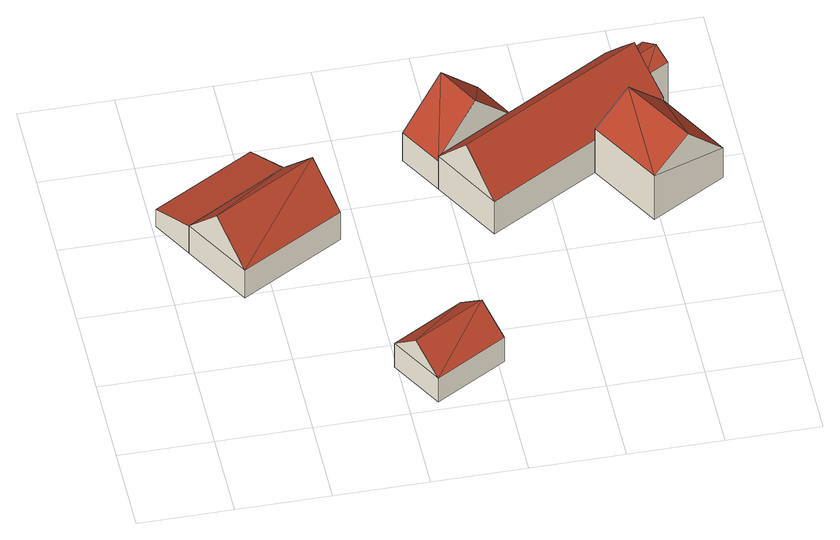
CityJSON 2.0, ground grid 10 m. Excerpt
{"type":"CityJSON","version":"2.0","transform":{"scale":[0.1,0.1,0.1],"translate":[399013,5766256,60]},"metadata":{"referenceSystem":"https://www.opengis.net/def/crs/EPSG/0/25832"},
"CityObjects":{
"building1":{"type":"Building","attributes":{"Gemeindeschluessel":"05566004","Geometrietyp2DReferenz":"3000","function":"51009_1610","roofType":"2100","measuredHeight":3.82},"geometry":[{"type":"Solid","lod":"2","boundaries":[[[[0,1,2,3]],[[4,5,1,0]],[[6,7,5,4]],[[3,2,7,6]],[[4,0,3,6]],[[1,5,7,2]]]],"semantics":{"surfaces":[{"type":"WallSurface"},{"type":"RoofSurface"},{"type":"GroundSurface"}],"values":[[0,0,0,0,1,2]]}}]},
"building2":{"type":"Building","attributes":{"Gemeindeschluessel":"05566004","Geometrietyp2DReferenz":"3000","function":"31001_2700","roofType":"3100","measuredHeight":8.24},"geometry":[{"type":"Solid","lod":"2","boundaries":[[[[6,7,2,3]],[[8,9,7,6]],[[10,11,9,8]],[[3,2,11,10]],[[6,12,8]],[[10,13,3]],[[13,12,6]],[[6,3,13]],[[10,8,12]],[[12,13,10]],[[7,9,11,2]]]],"semantics":{"surfaces":[{"type":"WallSurface"},{"type":"RoofSurface"},{"type":"GroundSurface"}],"values":[[0,0,0,0,0,0,1,1,1,1,2]]}}]},
"building3":{"type":"Building","attributes":{"Gemeindeschluessel":"05566004","Geometrietyp2DReferenz":"3000","function":"31001_2460","roofType":"3100","measuredHeight":6.11},"geometry":[{"type":"Solid","lod":"2","boundaries":[[[[14,15,16,17]],[[18,19,15,14]],[[20,21,19,18]],[[17,16,21,20]],[[14,22,18]],[[20,23,17]],[[23,22,14]],[[14,17,23]],[[20,18,22]],[[22,23,20]],[[15,19,21,16]]]],"semantics":{"surfaces":[{"type":"WallSurface"},{"type":"RoofSurface"},{"type":"GroundSurface"}],"values":[[0,0,0,0,0,0,1,1,1,1,2]]}}]},
"building4":{"type":"Building","attributes":{"Gemeindeschluessel":"05566004","Geometrietyp2DReferenz":"3000","function":"31001_1100"},"address":[{"country":"Germany","locality":"Altenberge","thoroughfareNumber":"112","thoroughfareName":"Hansell"}],"children":["building4-1","building4-2","building4-3","building4-4"]},
"building4-1":{"type":"BuildingPart","attributes":{"roofType":"3100","measuredHeight":9.05},"parents":["building4"],"geometry":[{"type":"Solid","lod":"2","boundaries":[[[[24,25,26,27]],[[28,29,25,24]],[[30,31,29,28]],[[24,32,28]],[[27,33,34,32]],[[32,24,27]],[[34,35,30,28]],[[28,32,34]],[[25,29,31,26]],[[31,30,27,26]],[[34,33,35]],[[35,33,27,30]]]],"semantics":{"surfaces":[{"type":"WallSurface"},{"type":"RoofSurface"},{"type":"GroundSurface"},{"type":"ClosureSurface"}],"values":[[0,0,0,0,1,1,1,1,2,3,0,3]]}}]},
"building4-2":{"type":"BuildingPart","attributes":{"roofType":"3100","measuredHeight":6.91},"parents":["building4"],"geometry":[{"type":"Solid","lod":"2","boundaries":[[[[36,37,38,39,40]],[[41,42,37,36]],[[43,44,45,42,41]],[[36,46,41]],[[47,46,36]],[[36,40,47]],[[43,41,46]],[[46,47,43]],[[37,42,45,38]],[[38,45,44,39]],[[44,43,40,39]],[[43,47,40]]]],"semantics":{"surfaces":[{"type":"WallSurface"},{"type":"RoofSurface"},{"type":"GroundSurface"},{"type":"ClosureSurface"}],"values":[[0,0,0,0,1,1,1,1,2,3,3,3]]}}]},
"building4-3":{"type":"BuildingPart","attributes":{"roofType":"3100","measuredHeight":8.89},"parents":["building4"],"geometry":[{"type":"Solid","lod":"2","boundaries":[[[[48,49,50,51]],[[52,53,49,48]],[[54,55,56,53,52]],[[48,57,52]],[[58,54,59,51]],[[57,48,51]],[[51,59,57]],[[52,57,59]],[[59,54,52]],[[49,53,56,50]],[[55,54,58]],[[50,56,55,58,51]]]],"semantics":{"surfaces":[{"type":"WallSurface"},{"type":"RoofSurface"},{"type":"GroundSurface"},{"type":"ClosureSurface"}],"values":[[0,0,0,0,0,1,1,1,1,2,0,3]]}}]},
"building4-4":{"type":"BuildingPart","attributes":{"roofType":"5000","measuredHeight":9.12},"parents":["building4"],"geometry":[{"type":"Solid","lod":"2","boundaries":[[[[60,61,31,30,62]],[[39,38,61,60]],[[63,51,50,45,44]],[[64,65,56,55]],[[66,27,26,65,64]],[[60,62,35,33,66,67,68,69]],[[64,55,58,63,70,68,67]],[[43,70,63,44]],[[69,40,39,60]],[[67,66,64]],[[31,61,38,45,50,56,65,26]],[[35,62,30]],[[66,33,27]],[[31,26,27,30]],[[27,33,35,30]],[[38,39,44,45]],[[51,63,58]],[[50,51,58,55,56]],[[70,43,47,40,69,68]],[[40,43,44,39]],[[47,43,40]]]],"semantics":{"surfaces":[{"type":"WallSurface"},{"type":"RoofSurface"},{"type":"GroundSurface"},{"type":"ClosureSurface"}],"values":[[0,0,0,0,0,1,1,0,0,0,2,0,0,3,3,3,0,3,0,3,3]]}}]}
},
"vertices":[
[3,311,36],[3,311,12],[28,267,12],[28,267,50],[112,373,36],[112,373,12],[137,330,50],[137,330,12],
[180,256,50],[180,256,12],[70,193,50],[70,193,12],[159,293,95],[49,230,95],
[272,107,48],[272,107,15],[196,63,15],[196,63,48],[305,49,48],[305,49,15],[229,5,48],[229,5,15],[288,78,76],[212,34,76],
[264,358,47],[264,358,9],[291,311,9],[291,311,47],[351,407,47],[351,407,9],[377,361,47],[377,361,9],[308,382,100],[296,315,54],[334,336,100],[371,358,54],
[521,418,67],[521,418,9],[496,403,9],[496,403,54],[496,403,67],[540,384,67],[540,384,9],[515,370,67],[515,370,54],[515,370,9],[531,401,78],[506,387,78],
[573,270,50],[573,270,9],[528,349,9],[528,349,50],[494,225,69],[494,225,9],[449,303,69],[449,303,54],[449,303,9],[533,248,98],[515,341,54],[488,326,98],
[484,423,54],[484,423,9],[377,361,54],[528,349,54],[333,236,54],[333,236,9],[291,311,54],[312,274,101],[506,386,100],[496,403,79],[515,370,80]
]}
